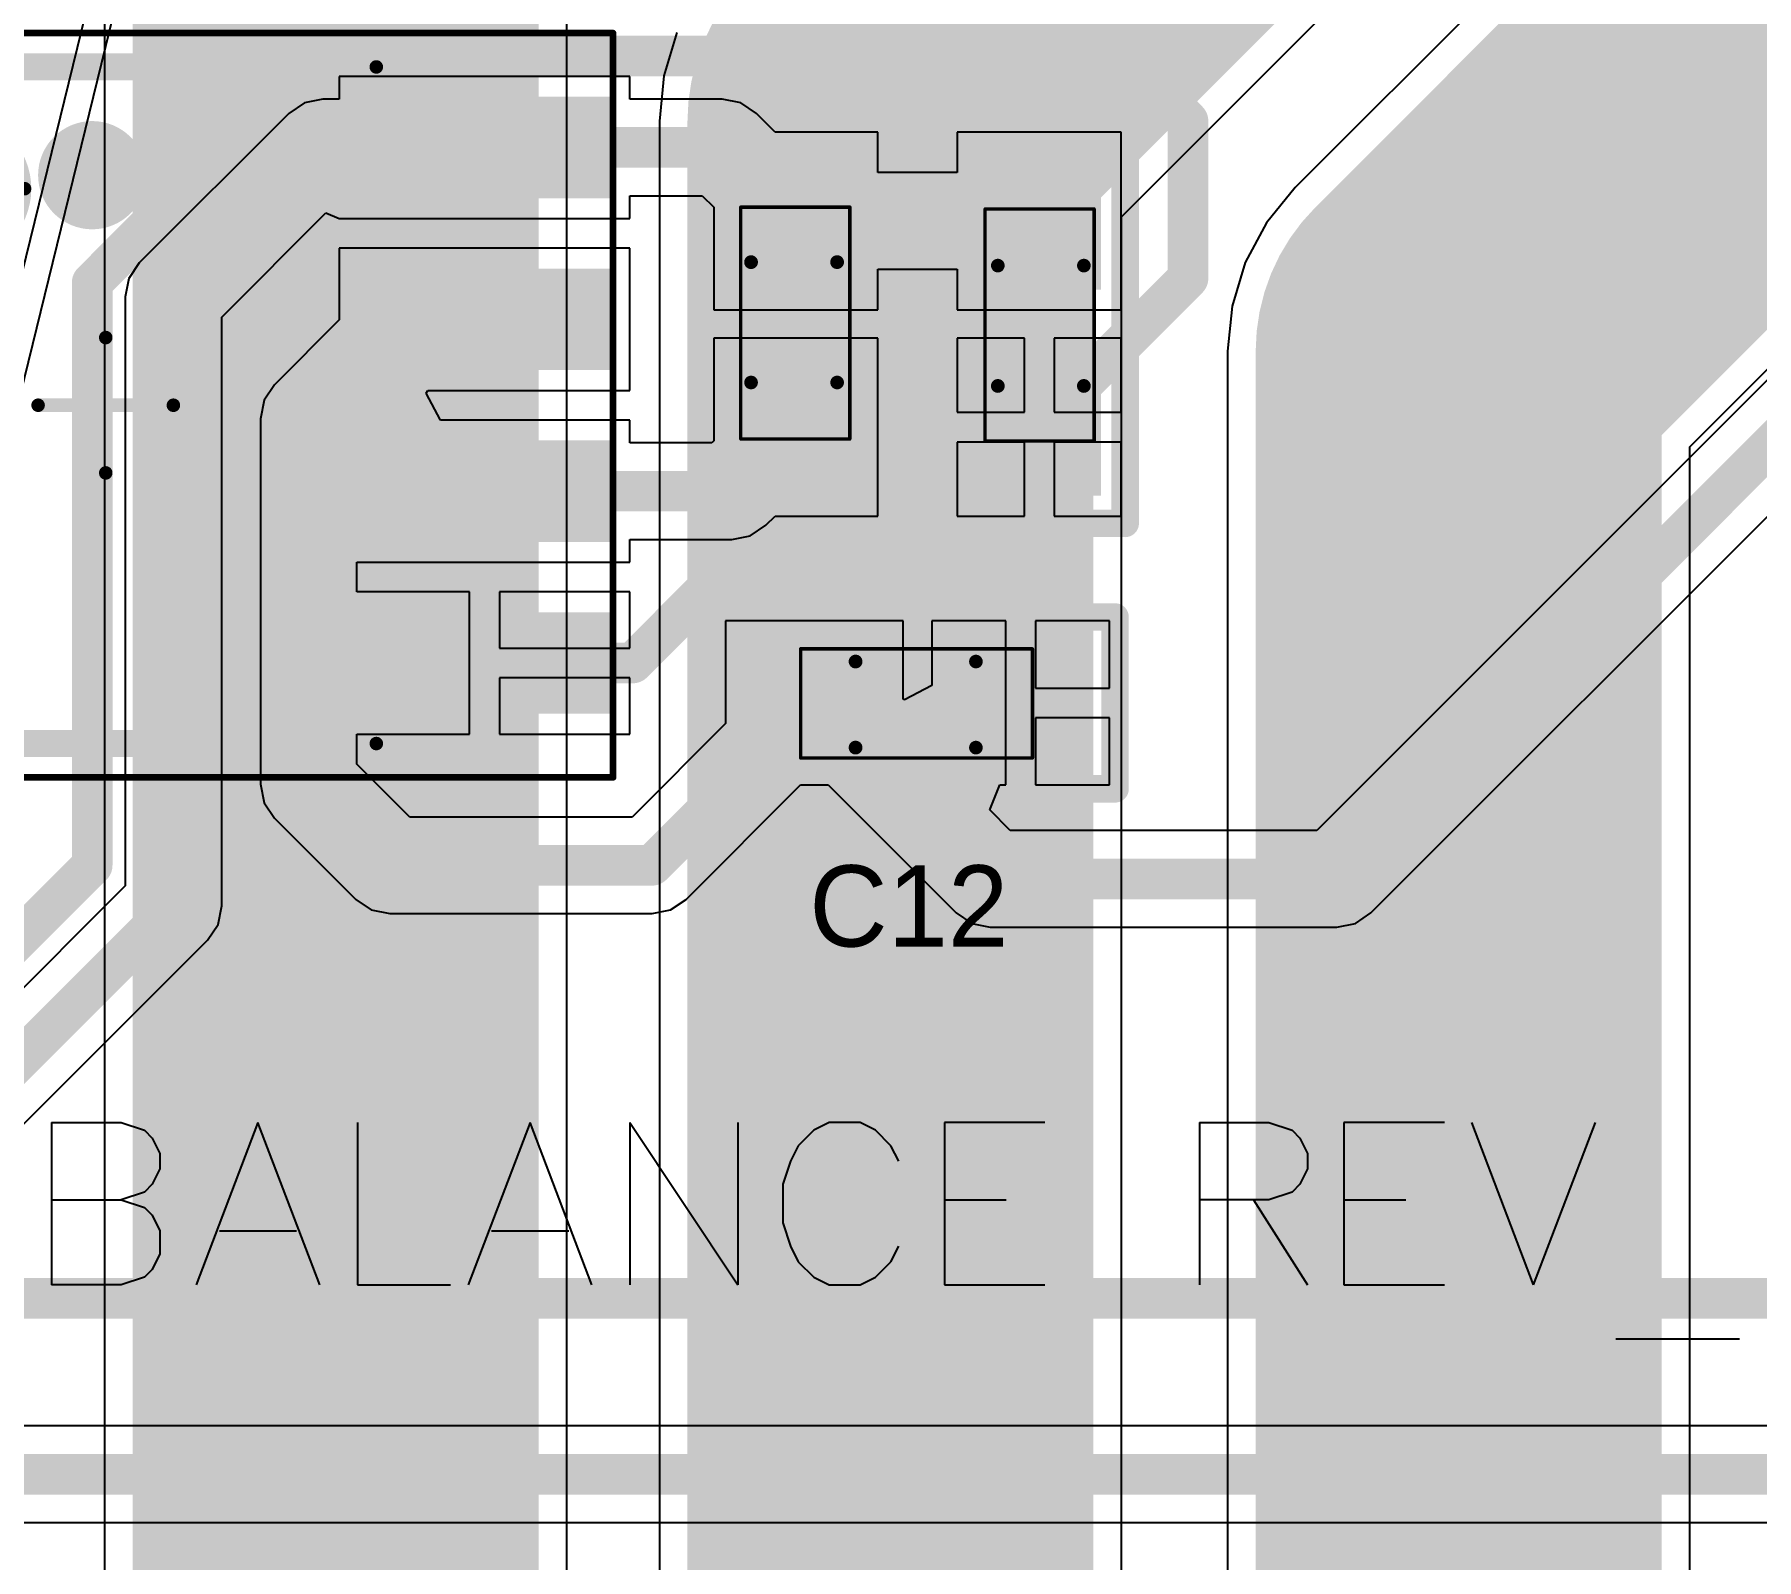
# Model space of a CAD drawing. Header units: millimetres. Extents: x 59 to 152, y 30 to 146.
# Drawn here: x 104.97 to 117.7, y 68.37 to 79.64 of the extents above; entities that cross this region are included whole.
import ezdxf

# ---------------------------------------------------------------- set-up
doc = ezdxf.new("R2010")
doc.units = ezdxf.units.MM
for name, color, linetype in [('BottomLayer', 5, 'Continuous'), ('Mechanical13', 56, 'Continuous'), ('Mechanical15', 56, 'Continuous'), ('Mechanical16', 56, 'Continuous'), ('Mechanical6', 56, 'Continuous'), ('TopLayer', 1, 'Continuous'), ('TopOverlay', 2, 'Continuous'), ('TopPaste', 8, 'Continuous'), ('TopSolder', 216, 'Continuous')]:
    doc.layers.add(name, color=color, linetype=linetype)

# ---------------------------------------------------------------- blocks, each defined once
blk = doc.blocks.new('C0603_184')
at = {"layer": 'Mechanical16'}
for points, const_width in [([(0.864, 0.406), (-0.85, 0.406)], 0.0254), ([(-0.85, 0.406), (-0.85, -0.4)], 0.0254), ([(0.864, 0.406), (0.864, -0.4)], 0.0254), ([(0.457, 0.33), (-0.432, 0.33)], 0.102), ([(0.457, -0.306), (-0.432, -0.306)], 0.102), ([(0.864, -0.4), (-0.85, -0.4)], 0.0254)]:
    blk.add_lwpolyline(points, dxfattribs=dict(at, const_width=const_width))
for points, const_width in [([(-0.856, 0.406, 1), (-0.844, 0.406, 1)], 0.0127), ([(-0.856, 0.406, 1), (-0.844, 0.406, 1)], 0.0127), ([(0.857, 0.406, 1), (0.87, 0.406, 1)], 0.0127), ([(0.857, 0.406, 1), (0.87, 0.406, 1)], 0.0127), ([(-0.457, 0.33, 1), (-0.407, 0.33, 1)], 0.0508), ([(0.432, 0.33, 1), (0.483, 0.33, 1)], 0.0508), ([(-0.457, -0.306, 1), (-0.407, -0.306, 1)], 0.0508), ([(0.432, -0.306, 1), (0.483, -0.306, 1)], 0.0508), ([(-0.856, -0.4, 1), (-0.844, -0.4, 1)], 0.0127), ([(-0.856, -0.4, 1), (-0.844, -0.4, 1)], 0.0127), ([(0.857, -0.4, 1), (0.87, -0.4, 1)], 0.0127), ([(0.857, -0.4, 1), (0.87, -0.4, 1)], 0.0127)]:
    blk.add_lwpolyline(points, format="xyb", close=True, dxfattribs=dict(at, const_width=const_width))
for points in [[(-0.838, -0.4), (-0.432, -0.4), (-0.838, 0.407), (-0.432, 0.407)], [(0.432, -0.4), (0.838, -0.4), (0.432, 0.407), (0.838, 0.407)]]:
    blk.add_solid(points, dxfattribs=at)
at = {"layer": 'Mechanical6'}
blk.add_solid([(-0.2, -0.4), (0.203, -0.4), (-0.2, 0.406), (0.203, 0.406)], dxfattribs=at)
at = {"layer": 'TopLayer'}
for points in [[(-1.219, -0.406), (-0.305, -0.406), (-1.219, 0.406), (-0.305, 0.406)], [(0.305, -0.406), (1.219, -0.406), (0.305, 0.406), (1.219, 0.406)]]:
    blk.add_solid(points, dxfattribs=at)
at = {"layer": 'TopOverlay', "const_width": 0.203}
for points in [[(1.473, 0.635), (-1.46, 0.635)], [(-1.46, 0.635), (-1.46, -0.635)], [(1.473, 0.635), (1.473, -0.635)], [(1.473, -0.635), (-1.46, -0.635)]]:
    blk.add_lwpolyline(points, dxfattribs=at)
at = {"layer": 'TopOverlay', "const_width": 0.102}
for points in [[(-1.511, 0.635, 1), (-1.41, 0.635, 1)], [(-1.511, 0.635, 1), (-1.41, 0.635, 1)], [(1.422, 0.635, 1), (1.524, 0.635, 1)], [(1.422, 0.635, 1), (1.524, 0.635, 1)], [(-1.511, -0.635, 1), (-1.41, -0.635, 1)], [(-1.511, -0.635, 1), (-1.41, -0.635, 1)], [(1.422, -0.635, 1), (1.524, -0.635, 1)], [(1.422, -0.635, 1), (1.524, -0.635, 1)]]:
    blk.add_lwpolyline(points, format="xyb", close=True, dxfattribs=at)
at = {"layer": 'TopPaste'}
for points in [[(-1.219, -0.406), (-0.305, -0.406), (-1.219, 0.406), (-0.305, 0.406)], [(0.305, -0.406), (1.219, -0.406), (0.305, 0.406), (1.219, 0.406)]]:
    blk.add_solid(points, dxfattribs=at)
at = {"layer": 'TopSolder'}
for points in [[(-1.269, -0.456), (-0.255, -0.456), (-1.269, 0.456), (-0.255, 0.456)], [(0.255, -0.456), (1.269, -0.456), (0.255, 0.456), (1.269, 0.456)]]:
    blk.add_solid(points, dxfattribs=at)
blk = doc.blocks.new('C0603_186')
at = {"layer": 'Mechanical16'}
for points, const_width in [([(0.864, 0.406), (-0.85, 0.406)], 0.0254), ([(-0.85, -0.4), (-0.85, 0.406)], 0.0254), ([(0.864, -0.4), (0.864, 0.406)], 0.0254), ([(0.457, 0.33), (-0.432, 0.33)], 0.102), ([(0.457, -0.306), (-0.432, -0.306)], 0.102), ([(0.864, -0.4), (-0.85, -0.4)], 0.0254)]:
    blk.add_lwpolyline(points, dxfattribs=dict(at, const_width=const_width))
for points, const_width in [([(-0.856, 0.406, 1), (-0.844, 0.406, 1)], 0.0127), ([(-0.856, 0.406, 1), (-0.844, 0.406, 1)], 0.0127), ([(0.857, 0.406, 1), (0.87, 0.406, 1)], 0.0127), ([(0.857, 0.406, 1), (0.87, 0.406, 1)], 0.0127), ([(-0.457, 0.33, 1), (-0.407, 0.33, 1)], 0.0508), ([(0.432, 0.33, 1), (0.483, 0.33, 1)], 0.0508), ([(-0.457, -0.306, 1), (-0.407, -0.306, 1)], 0.0508), ([(0.432, -0.306, 1), (0.483, -0.306, 1)], 0.0508), ([(-0.856, -0.4, 1), (-0.844, -0.4, 1)], 0.0127), ([(-0.856, -0.4, 1), (-0.844, -0.4, 1)], 0.0127), ([(0.857, -0.4, 1), (0.87, -0.4, 1)], 0.0127), ([(0.857, -0.4, 1), (0.87, -0.4, 1)], 0.0127)]:
    blk.add_lwpolyline(points, format="xyb", close=True, dxfattribs=dict(at, const_width=const_width))
for points in [[(-0.838, -0.4), (-0.432, -0.4), (-0.838, 0.406), (-0.432, 0.406)], [(0.432, -0.4), (0.838, -0.4), (0.432, 0.406), (0.838, 0.406)]]:
    blk.add_solid(points, dxfattribs=at)
at = {"layer": 'Mechanical6'}
blk.add_solid([(-0.2, -0.4), (0.203, -0.4), (-0.2, 0.406), (0.203, 0.406)], dxfattribs=at)
at = {"layer": 'TopLayer'}
for points in [[(-1.219, -0.406), (-0.305, -0.406), (-1.219, 0.406), (-0.305, 0.406)], [(0.305, -0.406), (1.219, -0.406), (0.305, 0.406), (1.219, 0.406)]]:
    blk.add_solid(points, dxfattribs=at)
at = {"layer": 'TopOverlay', "const_width": 0.203}
for points in [[(1.473, 0.635), (-1.46, 0.635)], [(-1.46, -0.635), (-1.46, 0.635)], [(1.473, -0.635), (1.473, 0.635)], [(1.473, -0.635), (-1.46, -0.635)]]:
    blk.add_lwpolyline(points, dxfattribs=at)
at = {"layer": 'TopOverlay', "const_width": 0.102}
for points in [[(-1.511, 0.635, 1), (-1.41, 0.635, 1)], [(-1.511, 0.635, 1), (-1.41, 0.635, 1)], [(1.422, 0.635, 1), (1.524, 0.635, 1)], [(1.422, 0.635, 1), (1.524, 0.635, 1)], [(-1.511, -0.635, 1), (-1.41, -0.635, 1)], [(-1.511, -0.635, 1), (-1.41, -0.635, 1)], [(1.422, -0.635, 1), (1.524, -0.635, 1)], [(1.422, -0.635, 1), (1.524, -0.635, 1)]]:
    blk.add_lwpolyline(points, format="xyb", close=True, dxfattribs=at)
at = {"layer": 'TopPaste'}
for points in [[(-1.219, -0.406), (-0.305, -0.406), (-1.219, 0.406), (-0.305, 0.406)], [(0.305, -0.406), (1.219, -0.406), (0.305, 0.406), (1.219, 0.406)]]:
    blk.add_solid(points, dxfattribs=at)
at = {"layer": 'TopSolder'}
for points in [[(-1.269, -0.456), (-0.255, -0.456), (-1.269, 0.456), (-0.255, 0.456)], [(0.255, -0.456), (1.269, -0.456), (0.255, 0.456), (1.269, 0.456)]]:
    blk.add_solid(points, dxfattribs=at)
blk = doc.blocks.new('SO8_ACS_235')
at = {"layer": 'Mechanical13', "const_width": 0.1}
for points in [[(-2, 2.5), (2, 2.5)], [(-2, -2.5), (-2, 2.5)], [(2, -2.5), (2, 2.5)], [(-2, -2.5), (2, -2.5)]]:
    blk.add_lwpolyline(points, dxfattribs=at)
at = {"layer": 'Mechanical13'}
for points, const_width in [([(-2.025, 2.5, 1), (-1.975, 2.5, 1)], 0.05), ([(-2.025, 2.5, 1), (-1.975, 2.5, 1)], 0.05), ([(1.975, 2.5, 1), (2.025, 2.5, 1)], 0.05), ([(1.975, 2.5, 1), (2.025, 2.5, 1)], 0.05), ([(-0.6, 1.6, 1), (-1.6, 1.6, 1)], 0.1), ([(-1.625, 1.6, 1), (-1.575, 1.6, 1)], 0.05), ([(-0.625, 1.6, 1), (-0.575, 1.6, 1)], 0.05), ([(-2.025, -2.5, 1), (-1.975, -2.5, 1)], 0.05), ([(-2.025, -2.5, 1), (-1.975, -2.5, 1)], 0.05), ([(1.975, -2.5, 1), (2.025, -2.5, 1)], 0.05), ([(1.975, -2.5, 1), (2.025, -2.5, 1)], 0.05)]:
    blk.add_lwpolyline(points, format="xyb", close=True, dxfattribs=dict(at, const_width=const_width))
at = {"layer": 'Mechanical15'}
for points, const_width in [([(-3.75, 2.75), (3.75, 2.75)], 0.05), ([(-3.75, -2.75), (-3.75, 2.75)], 0.05), ([(3.75, -2.75), (3.75, 2.75)], 0.05), ([(0, -0.5), (0, 0.5)], 0.1), ([(-0.5, 0), (0.5, 0)], 0.1), ([(-3.75, -2.75), (3.75, -2.75)], 0.05)]:
    blk.add_lwpolyline(points, dxfattribs=dict(at, const_width=const_width))
for points, const_width in [([(-3.762, 2.75, 1), (-3.738, 2.75, 1)], 0.025), ([(-3.762, 2.75, 1), (-3.738, 2.75, 1)], 0.025), ([(3.738, 2.75, 1), (3.762, 2.75, 1)], 0.025), ([(3.738, 2.75, 1), (3.762, 2.75, 1)], 0.025), ([(-0.025, 0.5, 1), (0.025, 0.5, 1)], 0.05), ([(-0.525, 0, 1), (-0.475, 0, 1)], 0.05), ([(0.475, 0, 1), (0.525, 0, 1)], 0.05), ([(-0.025, -0.5, 1), (0.025, -0.5, 1)], 0.05), ([(-3.762, -2.75, 1), (-3.738, -2.75, 1)], 0.025), ([(-3.762, -2.75, 1), (-3.738, -2.75, 1)], 0.025), ([(3.738, -2.75, 1), (3.762, -2.75, 1)], 0.025), ([(3.738, -2.75, 1), (3.762, -2.75, 1)], 0.025)]:
    blk.add_lwpolyline(points, format="xyb", close=True, dxfattribs=dict(at, const_width=const_width))
at = {"layer": 'TopLayer'}
for points in [[(-1.925, 1.58), (-1.925, 2.23), (-3.675, 1.58), (-3.675, 2.23)], [(3.675, 1.58), (3.675, 2.23), (1.925, 1.58), (1.925, 2.23)], [(-1.925, 0.31), (-1.925, 0.96), (-3.675, 0.31), (-3.675, 0.96)], [(3.675, 0.31), (3.675, 0.96), (1.925, 0.31), (1.925, 0.96)], [(-1.925, -0.96), (-1.925, -0.31), (-3.675, -0.96), (-3.675, -0.31)], [(3.675, -0.96), (3.675, -0.31), (1.925, -0.96), (1.925, -0.31)], [(-1.925, -2.23), (-1.925, -1.58), (-3.675, -2.23), (-3.675, -1.58)], [(3.675, -2.23), (3.675, -1.58), (1.925, -2.23), (1.925, -1.58)]]:
    blk.add_solid(points, dxfattribs=at)
at = {"layer": 'TopOverlay'}
for points, const_width in [([(-2.275, 2.755, 1), (-2.525, 2.755, 1)], 0.25), ([(-2.588, 2.755, 1), (-2.463, 2.755, 1)], 0.125), ([(-2.337, 2.755, 1), (-2.213, 2.755, 1)], 0.125), ([(-0.95, 2.5, 1), (-0.85, 2.5, 1)], 0.1), ([(-0.95, 2.5, 1), (-0.85, 2.5, 1)], 0.1), ([(0.85, 2.5, 1), (0.95, 2.5, 1)], 0.1), ([(0.85, 2.5, 1), (0.95, 2.5, 1)], 0.1), ([(0.1, 1.7, 1), (-0.3, 1.7, 1)], 0.4), ([(-0.4, 1.7, 1), (-0.2, 1.7, 1)], 0.2), ([(0, 1.7, 1), (0.2, 1.7, 1)], 0.2), ([(-0.95, -2.5, 1), (-0.85, -2.5, 1)], 0.1), ([(-0.95, -2.5, 1), (-0.85, -2.5, 1)], 0.1), ([(0.85, -2.5, 1), (0.95, -2.5, 1)], 0.1), ([(0.85, -2.5, 1), (0.95, -2.5, 1)], 0.1)]:
    blk.add_lwpolyline(points, format="xyb", close=True, dxfattribs=dict(at, const_width=const_width))
at = {"layer": 'TopOverlay', "const_width": 0.2}
for points in [[(-0.9, 2.5), (0.9, 2.5)], [(-0.9, -2.5), (-0.9, 2.5)], [(0.9, -2.5), (0.9, 2.5)], [(-0.9, -2.5), (0.9, -2.5)]]:
    blk.add_lwpolyline(points, dxfattribs=at)
at = {"layer": 'TopPaste'}
for points in [[(-1.925, 1.58), (-1.925, 2.23), (-3.675, 1.58), (-3.675, 2.23)], [(3.675, 1.58), (3.675, 2.23), (1.925, 1.58), (1.925, 2.23)], [(-1.925, 0.31), (-1.925, 0.96), (-3.675, 0.31), (-3.675, 0.96)], [(3.675, 0.31), (3.675, 0.96), (1.925, 0.31), (1.925, 0.96)], [(-1.925, -0.96), (-1.925, -0.31), (-3.675, -0.96), (-3.675, -0.31)], [(3.675, -0.96), (3.675, -0.31), (1.925, -0.96), (1.925, -0.31)], [(-1.925, -2.23), (-1.925, -1.58), (-3.675, -2.23), (-3.675, -1.58)], [(3.675, -2.23), (3.675, -1.58), (1.925, -2.23), (1.925, -1.58)]]:
    blk.add_solid(points, dxfattribs=at)
at = {"layer": 'TopSolder'}
for points in [[(-1.875, 1.53), (-1.875, 2.28), (-3.725, 1.53), (-3.725, 2.28)], [(3.725, 1.53), (3.725, 2.28), (1.875, 1.53), (1.875, 2.28)], [(-1.875, 0.26), (-1.875, 1.01), (-3.725, 0.26), (-3.725, 1.01)], [(3.725, 0.26), (3.725, 1.01), (1.875, 0.26), (1.875, 1.01)], [(-1.875, -1.01), (-1.875, -0.26), (-3.725, -1.01), (-3.725, -0.26)], [(3.725, -1.01), (3.725, -0.26), (1.875, -1.01), (1.875, -0.26)], [(-1.875, -2.28), (-1.875, -1.53), (-3.725, -2.28), (-3.725, -1.53)], [(3.725, -2.28), (3.725, -1.53), (1.875, -2.28), (1.875, -1.53)]]:
    blk.add_solid(points, dxfattribs=at)
blk = doc.blocks.new('R0603_255')
at = {"layer": 'Mechanical16'}
for points, const_width in [([(-0.85, 0.406), (-0.85, -0.4)], 0.0254), ([(-0.85, 0.406), (0.864, 0.406)], 0.0254), ([(0.864, 0.406), (0.864, -0.4)], 0.0254), ([(-0.432, 0.33), (0.457, 0.33)], 0.102), ([(-0.432, -0.306), (0.457, -0.306)], 0.102), ([(-0.85, -0.4), (0.864, -0.4)], 0.0254)]:
    blk.add_lwpolyline(points, dxfattribs=dict(at, const_width=const_width))
for points, const_width in [([(-0.856, 0.406, 1), (-0.844, 0.406, 1)], 0.0127), ([(-0.856, 0.406, 1), (-0.844, 0.406, 1)], 0.0127), ([(0.857, 0.406, 1), (0.87, 0.406, 1)], 0.0127), ([(0.857, 0.406, 1), (0.87, 0.406, 1)], 0.0127), ([(-0.457, 0.33, 1), (-0.407, 0.33, 1)], 0.0508), ([(0.432, 0.33, 1), (0.483, 0.33, 1)], 0.0508), ([(-0.457, -0.306, 1), (-0.407, -0.306, 1)], 0.0508), ([(0.432, -0.306, 1), (0.483, -0.306, 1)], 0.0508), ([(-0.856, -0.4, 1), (-0.844, -0.4, 1)], 0.0127), ([(-0.856, -0.4, 1), (-0.844, -0.4, 1)], 0.0127), ([(0.857, -0.4, 1), (0.87, -0.4, 1)], 0.0127), ([(0.857, -0.4, 1), (0.87, -0.4, 1)], 0.0127)]:
    blk.add_lwpolyline(points, format="xyb", close=True, dxfattribs=dict(at, const_width=const_width))
for points in [[(-0.838, -0.399), (-0.432, -0.399), (-0.838, 0.408), (-0.432, 0.408)], [(0.432, -0.399), (0.838, -0.399), (0.432, 0.408), (0.838, 0.408)]]:
    blk.add_solid(points, dxfattribs=at)
at = {"layer": 'Mechanical6'}
blk.add_solid([(-0.2, -0.4), (0.203, -0.4), (-0.2, 0.406), (0.203, 0.406)], dxfattribs=at)
at = {"layer": 'TopLayer'}
for points in [[(-1.219, -0.406), (-0.305, -0.406), (-1.219, 0.406), (-0.305, 0.406)], [(0.305, -0.406), (1.219, -0.406), (0.305, 0.406), (1.219, 0.406)]]:
    blk.add_solid(points, dxfattribs=at)
at = {"layer": 'TopOverlay', "const_width": 0.203}
for points in [[(-1.46, 0.635), (-1.46, -0.635)], [(-1.46, 0.635), (1.473, 0.635)], [(1.473, 0.635), (1.473, -0.635)], [(-1.46, -0.635), (1.473, -0.635)]]:
    blk.add_lwpolyline(points, dxfattribs=at)
at = {"layer": 'TopOverlay', "const_width": 0.102}
for points in [[(-1.511, 0.635, 1), (-1.41, 0.635, 1)], [(-1.511, 0.635, 1), (-1.41, 0.635, 1)], [(1.422, 0.635, 1), (1.524, 0.635, 1)], [(1.422, 0.635, 1), (1.524, 0.635, 1)], [(-1.511, -0.635, 1), (-1.41, -0.635, 1)], [(-1.511, -0.635, 1), (-1.41, -0.635, 1)], [(1.422, -0.635, 1), (1.524, -0.635, 1)], [(1.422, -0.635, 1), (1.524, -0.635, 1)]]:
    blk.add_lwpolyline(points, format="xyb", close=True, dxfattribs=at)
at = {"layer": 'TopPaste'}
for points in [[(-1.219, -0.406), (-0.305, -0.406), (-1.219, 0.406), (-0.305, 0.406)], [(0.305, -0.406), (1.219, -0.406), (0.305, 0.406), (1.219, 0.406)]]:
    blk.add_solid(points, dxfattribs=at)
at = {"layer": 'TopSolder'}
for points in [[(-1.269, -0.456), (-0.255, -0.456), (-1.269, 0.456), (-0.255, 0.456)], [(0.255, -0.456), (1.269, -0.456), (0.255, 0.456), (1.269, 0.456)]]:
    blk.add_solid(points, dxfattribs=at)

msp = doc.modelspace()

# ---------------------------------------------------------------- linework, layer by layer
at = {"layer": 'BottomLayer'}
for p, q in [((105.492, 86.3), (105.492, 61.48)), ((108.908, 61.48), (108.908, 85.592)), ((118.092, 82.308), (114.292, 78.508)), ((117.208, 76.592), (121.008, 80.392)), ((113.008, 78.292), (114.658, 79.942)), ((109.722, 79.654), (109.625, 79.333)), ((109.625, 79.333), (109.592, 79)), ((109.592, 79), (109.592, 61.48)), ((114.292, 78.508), (114.08, 78.249)), ((113.008, 61.48), (113.008, 78.292)), ((114.08, 78.249), (113.922, 77.954)), ((113.922, 77.954), (113.825, 77.633)), ((113.825, 77.633), (113.792, 77.3)), ((113.792, 77.3), (113.792, 61.48)), ((117.208, 61.48), (117.208, 76.592))]:
    msp.add_line(p, q, dxfattribs=at)
at = {"layer": 'BottomLayer', "const_width": 3}
for points in [[(107.2, 57.5), (107.2, 86.3)], [(115.5, 77.3), (119.8, 81.6)], [(111.3, 79), (113.45, 81.15)], [(111.3, 59.5), (111.3, 79)], [(115.5, 59.5), (115.5, 77.3)]]:
    msp.add_lwpolyline(points, dxfattribs=at)
at = {"layer": 'BottomLayer', "const_width": 1.5}
for points in [[(110.55, 79, 1), (112.05, 79, 1)], [(110.55, 79, 1), (112.05, 79, 1)], [(114.75, 77.3, 1), (116.25, 77.3, 1)], [(114.75, 77.3, 1), (116.25, 77.3, 1)]]:
    msp.add_lwpolyline(points, format="xyb", close=True, dxfattribs=at)
at = {"layer": 'TopLayer'}
for p, q in [((105.4, 80), (104.106, 74.725)), ((104.304, 74.677), (105.56, 79.796)), ((109.375, 79.33), (107.225, 79.33)), ((107.225, 79.33), (107.225, 79.162)), ((109.375, 79.162), (109.375, 79.33)), ((120.018, 79.323), (114.452, 73.757)), ((106.853, 79.057), (105.748, 77.952)), ((106.968, 79.135), (106.853, 79.057)), ((107.105, 79.162), (106.968, 79.135)), ((107.225, 79.162), (107.105, 79.162)), ((110.057, 79.162), (109.375, 79.162)), ((110.194, 79.135), (110.057, 79.162)), ((110.309, 79.057), (110.194, 79.135)), ((110.447, 78.919), (110.309, 79.057)), ((111.206, 78.919), (110.447, 78.919)), ((111.206, 78.619), (111.206, 78.919)), ((113.006, 78.919), (111.794, 78.919)), ((111.794, 78.919), (111.794, 78.619)), ((113.006, 77.605), (113.006, 78.919)), ((114.852, 73.148), (120.418, 78.713)), ((111.794, 78.619), (111.206, 78.619)), ((109.375, 78.28), (109.375, 78.448)), ((109.375, 78.448), (109.909, 78.448)), ((109.909, 78.448), (109.994, 78.364)), ((106.357, 77.552), (107.126, 78.321)), ((107.126, 78.321), (107.225, 78.28)), ((109.994, 78.364), (109.994, 77.605)), ((107.225, 78.28), (107.225, 78.28)), ((107.225, 78.28), (109.375, 78.28)), ((109.375, 78.06), (107.225, 78.06)), ((107.225, 78.06), (107.225, 77.53)), ((109.375, 77.01), (109.375, 78.06)), ((105.748, 77.952), (105.67, 77.837)), ((111.206, 77.605), (111.206, 77.905)), ((111.206, 77.905), (111.794, 77.905)), ((111.794, 77.905), (111.794, 77.605)), ((105.67, 77.837), (105.643, 77.7)), ((105.643, 77.7), (105.643, 73.348)), ((106.357, 73.2), (106.357, 77.552)), ((107.225, 77.53), (106.748, 77.052)), ((109.994, 77.605), (111.206, 77.605)), ((111.794, 77.605), (113.006, 77.605)), ((111.206, 77.395), (109.994, 77.395)), ((109.994, 77.395), (109.994, 76.636)), ((111.206, 76.081), (111.206, 77.395)), ((112.29, 77.395), (111.794, 77.395)), ((111.794, 77.395), (111.794, 76.848)), ((112.29, 76.848), (112.29, 77.395)), ((113.006, 77.395), (112.51, 77.395)), ((112.51, 77.395), (112.51, 76.848)), ((113.006, 76.848), (113.006, 77.395)), ((106.748, 77.052), (106.67, 76.937)), ((106.67, 76.937), (106.643, 76.8)), ((107.868, 76.99), (107.881, 77.01)), ((107.975, 76.79), (107.868, 76.99)), ((107.881, 77.01), (109.375, 77.01)), ((106.643, 76.8), (106.643, 74.1)), ((109.375, 76.79), (107.975, 76.79)), ((109.375, 76.622), (109.375, 76.79)), ((111.794, 76.848), (112.29, 76.848)), ((112.51, 76.848), (113.006, 76.848)), ((109.994, 76.636), (109.979, 76.622)), ((109.979, 76.622), (109.375, 76.622)), ((112.29, 76.628), (111.794, 76.628)), ((111.794, 76.628), (111.794, 76.081)), ((112.29, 76.081), (112.29, 76.628)), ((113.006, 76.628), (112.51, 76.628)), ((112.51, 76.628), (112.51, 76.081)), ((113.006, 76.081), (113.006, 76.628)), ((110.264, 75.935), (110.379, 76.013)), ((110.379, 76.013), (110.447, 76.081)), ((110.447, 76.081), (111.206, 76.081)), ((111.794, 76.081), (112.29, 76.081)), ((112.51, 76.081), (113.006, 76.081)), ((109.375, 75.74), (109.375, 75.908)), ((109.375, 75.908), (110.127, 75.908)), ((110.127, 75.908), (110.264, 75.935)), ((107.357, 75.52), (107.357, 75.74)), ((107.357, 75.74), (109.375, 75.74)), ((108.19, 75.52), (107.357, 75.52)), ((108.19, 74.995), (108.19, 75.52)), ((109.375, 75.52), (108.41, 75.52)), ((108.41, 75.52), (108.41, 75.105)), ((109.375, 75.105), (109.375, 75.52)), ((111.395, 75.306), (110.081, 75.306)), ((110.081, 75.306), (110.081, 74.547)), ((111.395, 74.729), (111.395, 75.306)), ((112.152, 75.306), (111.605, 75.306)), ((111.605, 75.306), (111.605, 74.829)), ((112.152, 74.7), (112.152, 75.306)), ((112.919, 75.306), (112.372, 75.306)), ((112.372, 75.306), (112.372, 74.81)), ((112.919, 74.81), (112.919, 75.306)), ((108.41, 75.105), (109.375, 75.105)), ((108.19, 74.47), (108.19, 74.995)), ((109.375, 74.885), (108.41, 74.885)), ((108.41, 74.885), (108.41, 74.47)), ((109.375, 74.47), (109.375, 74.885)), ((111.405, 74.722), (111.395, 74.729)), ((111.605, 74.829), (111.405, 74.722)), ((112.372, 74.81), (112.919, 74.81)), ((112.152, 74.094), (112.152, 74.7)), ((107.357, 74.248), (107.357, 74.47)), ((107.357, 74.47), (108.19, 74.47)), ((108.41, 74.47), (109.375, 74.47)), ((110.081, 74.547), (109.39, 73.857)), ((112.919, 74.59), (112.372, 74.59)), ((112.372, 74.59), (112.372, 74.094)), ((112.919, 74.094), (112.919, 74.59)), ((107.748, 73.857), (107.357, 74.248)), ((106.643, 74.1), (106.67, 73.963)), ((109.79, 73.248), (110.636, 74.094)), ((110.636, 74.094), (110.84, 74.094)), ((110.84, 74.094), (111.786, 73.148)), ((112.034, 73.909), (112.11, 74.094)), ((112.11, 74.094), (112.152, 74.094)), ((112.372, 74.094), (112.919, 74.094)), ((106.67, 73.963), (106.748, 73.848)), ((106.748, 73.848), (107.348, 73.248)), ((109.39, 73.857), (107.748, 73.857)), ((112.186, 73.757), (112.034, 73.909)), ((114.452, 73.757), (112.186, 73.757)), ((105.643, 73.348), (103.752, 71.457)), ((106.33, 73.063), (106.357, 73.2)), ((107.348, 73.248), (107.463, 73.17)), ((109.675, 73.17), (109.79, 73.248)), ((107.463, 73.17), (107.6, 73.143)), ((107.6, 73.143), (109.538, 73.143)), ((109.538, 73.143), (109.675, 73.17)), ((111.786, 73.148), (111.901, 73.07)), ((111.901, 73.07), (112.038, 73.043)), ((114.6, 73.043), (114.737, 73.07)), ((114.737, 73.07), (114.852, 73.148)), ((104.152, 70.848), (106.252, 72.948)), ((106.252, 72.948), (106.33, 73.063)), ((112.038, 73.043), (114.6, 73.043)), ((122.452, 69.357), (77.863, 69.357)), ((77.863, 68.643), (122.6, 68.643))]:
    msp.add_line(p, q, dxfattribs=at)
at = {"layer": 'TopLayer', "const_width": 0.3}
for points in [[(105.4, 77.807), (107.073, 79.48)], [(107.073, 79.48), (113.02, 79.48)], [(113.02, 79.48), (113.5, 79)], [(114.6, 73.4), (120.27, 79.07)], [(113.5, 77.838), (113.5, 79)], [(106, 77.7), (107.105, 78.805)], [(107.105, 78.805), (108.3, 78.805)], [(108.3, 78.805), (110.057, 78.805)], [(110.057, 78.805), (110.6, 78.262)], [(110.6, 78.262), (112.4, 78.262)], [(105.4, 73.5), (105.4, 77.807)], [(112.4, 76.738), (113.5, 77.838)], [(106, 73.2), (106, 77.7)], [(107, 76.8), (107.735, 77.535)], [(107.735, 77.535), (108.3, 77.535)], [(107, 74.1), (107, 76.8)], [(110.127, 76.265), (110.6, 76.738)], [(112.4, 74.838), (112.4, 76.738)], [(108.3, 76.265), (110.127, 76.265)], [(109.395, 74.995), (110, 75.6)], [(110, 75.6), (111.362, 75.6)], [(111.362, 75.6), (112.262, 74.7)], [(108.3, 74.995), (109.395, 74.995)], [(112.262, 74.7), (112.4, 74.838)], [(109.538, 73.5), (110.738, 74.7)], [(110.738, 74.7), (112.038, 73.4)], [(107, 74.1), (107.6, 73.5)], [(104.7, 72.8), (105.4, 73.5)], [(107.6, 73.5), (109.538, 73.5)], [(112.038, 73.4), (114.6, 73.4)], [(103.9, 71.1), (106, 73.2)], [(77, 70.3), (120.162, 70.3)], [(77.5, 69), (122.6, 69)]]:
    msp.add_lwpolyline(points, dxfattribs=at)
at = {"layer": 'TopLayer', "const_width": 0.15}
for points in [[(106.998, 79.48, 1), (107.148, 79.48, 1)], [(106.998, 79.48, 1), (107.148, 79.48, 1)], [(112.945, 79.48, 1), (113.095, 79.48, 1)], [(112.945, 79.48, 1), (113.095, 79.48, 1)], [(113.425, 79, 1), (113.575, 79, 1)], [(113.425, 79, 1), (113.575, 79, 1)], [(107.03, 78.805, 1), (107.18, 78.805, 1)], [(107.03, 78.805, 1), (107.18, 78.805, 1)], [(108.225, 78.805, 1), (108.375, 78.805, 1)], [(108.225, 78.805, 1), (108.375, 78.805, 1)], [(109.982, 78.805, 1), (110.132, 78.805, 1)], [(109.982, 78.805, 1), (110.132, 78.805, 1)], [(110.525, 78.262, 1), (110.675, 78.262, 1)], [(110.525, 78.262, 1), (110.675, 78.262, 1)], [(112.325, 78.262, 1), (112.475, 78.262, 1)], [(105.325, 77.807, 1), (105.475, 77.807, 1)], [(105.325, 77.807, 1), (105.475, 77.807, 1)], [(113.425, 77.838, 1), (113.575, 77.838, 1)], [(113.425, 77.838, 1), (113.575, 77.838, 1)], [(105.925, 77.7, 1), (106.075, 77.7, 1)], [(105.925, 77.7, 1), (106.075, 77.7, 1)], [(107.66, 77.535, 1), (107.81, 77.535, 1)], [(107.66, 77.535, 1), (107.81, 77.535, 1)], [(108.225, 77.535, 1), (108.375, 77.535, 1)], [(106.925, 76.8, 1), (107.075, 76.8, 1)], [(106.925, 76.8, 1), (107.075, 76.8, 1)], [(110.525, 76.738, 1), (110.675, 76.738, 1)], [(112.325, 76.738, 1), (112.475, 76.738, 1)], [(112.325, 76.738, 1), (112.475, 76.738, 1)], [(108.225, 76.265, 1), (108.375, 76.265, 1)], [(110.052, 76.265, 1), (110.202, 76.265, 1)], [(110.052, 76.265, 1), (110.202, 76.265, 1)], [(109.925, 75.6, 1), (110.075, 75.6, 1)], [(109.925, 75.6, 1), (110.075, 75.6, 1)], [(111.287, 75.6, 1), (111.437, 75.6, 1)], [(111.287, 75.6, 1), (111.437, 75.6, 1)], [(108.225, 74.995, 1), (108.375, 74.995, 1)], [(109.32, 74.995, 1), (109.47, 74.995, 1)], [(109.32, 74.995, 1), (109.47, 74.995, 1)], [(112.325, 74.838, 1), (112.475, 74.838, 1)], [(112.325, 74.838, 1), (112.475, 74.838, 1)], [(110.663, 74.7, 1), (110.813, 74.7, 1)], [(110.663, 74.7, 1), (110.813, 74.7, 1)], [(112.187, 74.7, 1), (112.337, 74.7, 1)], [(112.187, 74.7, 1), (112.337, 74.7, 1)], [(106.925, 74.1, 1), (107.075, 74.1, 1)], [(106.925, 74.1, 1), (107.075, 74.1, 1)], [(105.325, 73.5, 1), (105.475, 73.5, 1)], [(105.325, 73.5, 1), (105.475, 73.5, 1)], [(107.525, 73.5, 1), (107.675, 73.5, 1)], [(107.525, 73.5, 1), (107.675, 73.5, 1)], [(109.463, 73.5, 1), (109.613, 73.5, 1)], [(109.463, 73.5, 1), (109.613, 73.5, 1)], [(111.963, 73.4, 1), (112.113, 73.4, 1)], [(111.963, 73.4, 1), (112.113, 73.4, 1)], [(114.525, 73.4, 1), (114.675, 73.4, 1)], [(114.525, 73.4, 1), (114.675, 73.4, 1)], [(105.925, 73.2, 1), (106.075, 73.2, 1)], [(105.925, 73.2, 1), (106.075, 73.2, 1)]]:
    msp.add_lwpolyline(points, format="xyb", close=True, dxfattribs=at)
at = {"layer": 'TopOverlay'}
for p, q in [((105.1, 71.6), (105.1, 70.4)), ((105.1, 71.6), (105.614, 71.6)), ((105.614, 71.6), (105.786, 71.543)), ((105.786, 71.543), (105.843, 71.485)), ((106.625, 71.6), (106.168, 70.4)), ((107.082, 70.4), (106.625, 71.6)), ((107.362, 71.6), (107.362, 70.4)), ((108.636, 71.6), (108.179, 70.4)), ((109.093, 70.4), (108.636, 71.6)), ((109.373, 71.6), (109.373, 70.4)), ((109.373, 71.6), (110.173, 70.4)), ((110.173, 71.6), (110.173, 70.4)), ((110.733, 71.543), (110.619, 71.428)), ((110.847, 71.6), (110.733, 71.543)), ((111.076, 71.6), (110.847, 71.6)), ((111.19, 71.543), (111.076, 71.6)), ((111.304, 71.428), (111.19, 71.543)), ((112.441, 71.6), (111.699, 71.6)), ((111.699, 71.6), (111.699, 70.4)), ((113.584, 71.6), (113.584, 70.4)), ((113.584, 71.6), (114.098, 71.6)), ((114.098, 71.6), (114.269, 71.543)), ((114.269, 71.543), (114.327, 71.485)), ((115.395, 71.6), (114.652, 71.6)), ((114.652, 71.6), (114.652, 70.4)), ((115.595, 71.6), (116.052, 70.4)), ((116.509, 71.6), (116.052, 70.4)), ((105.843, 71.485), (105.9, 71.371)), ((110.619, 71.428), (110.562, 71.314)), ((111.362, 71.314), (111.304, 71.428)), ((114.327, 71.485), (114.384, 71.371)), ((105.9, 71.371), (105.9, 71.257)), ((110.562, 71.314), (110.505, 71.143)), ((114.384, 71.371), (114.384, 71.257)), ((105.9, 71.257), (105.843, 71.143)), ((114.384, 71.257), (114.327, 71.143)), ((105.786, 71.086), (105.614, 71.028)), ((105.843, 71.143), (105.786, 71.086)), ((110.505, 71.143), (110.505, 70.857)), ((114.269, 71.086), (114.098, 71.028)), ((114.327, 71.143), (114.269, 71.086)), ((105.1, 71.028), (105.614, 71.028)), ((105.614, 71.028), (105.786, 70.971)), ((105.786, 70.971), (105.843, 70.914)), ((105.843, 70.914), (105.9, 70.8)), ((111.699, 71.028), (112.156, 71.028)), ((114.098, 71.028), (113.584, 71.028)), ((113.984, 71.028), (114.384, 70.4)), ((114.652, 71.028), (115.109, 71.028)), ((105.9, 70.8), (105.9, 70.629)), ((106.34, 70.8), (106.911, 70.8)), ((108.351, 70.8), (108.922, 70.8)), ((110.505, 70.857), (110.562, 70.686)), ((110.562, 70.686), (110.619, 70.571)), ((111.304, 70.571), (111.362, 70.686)), ((105.9, 70.629), (105.843, 70.514)), ((110.619, 70.571), (110.733, 70.457)), ((111.19, 70.457), (111.304, 70.571)), ((105.614, 70.4), (105.1, 70.4)), ((105.786, 70.457), (105.614, 70.4)), ((105.843, 70.514), (105.786, 70.457)), ((107.362, 70.4), (108.048, 70.4)), ((110.733, 70.457), (110.847, 70.4)), ((110.847, 70.4), (111.076, 70.4)), ((111.076, 70.4), (111.19, 70.457)), ((111.699, 70.4), (112.441, 70.4)), ((114.652, 70.4), (115.395, 70.4)), ((116.663, 70), (117.577, 70))]:
    msp.add_line(p, q, dxfattribs=at)

# ---------------------------------------------------------------- block references
msp.add_blockref('SO8_ACS_235', (105.5, 76.9))
for name, p, rotation in [('R0603_255', (110.6, 77.5), 90), ('C0603_186', (112.4, 77.5), 270), ('C0603_184', (111.5, 74.7), 180)]:
    msp.add_blockref(name, p, dxfattribs=dict(rotation=rotation))

# ---------------------------------------------------------------- texts
msp.add_text('C12', height=0.6, dxfattribs=at).set_placement((110.7, 72.9))

doc.saveas('drawing.dxf')
